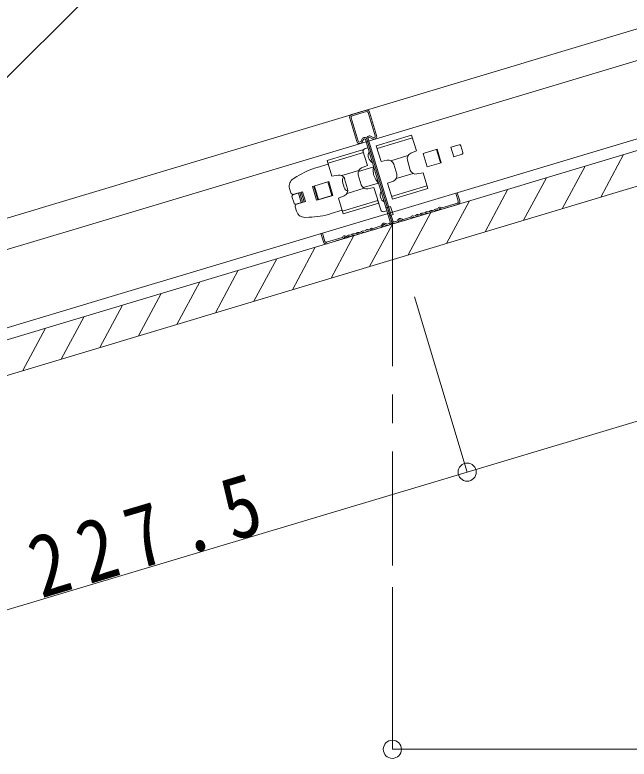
# Model space of a CAD drawing. Units: millimetres at full size, sheet at 1:10; details may follow other scales. Extents: x -2077 to 2023, y -1433 to 1417.
# Drawn here: x 1031.5 to 1247.3, y 182.6 to 444.4 of the extents above; entities that cross this region are included whole.
import ezdxf

# ---------------------------------------------------------------- set-up
doc = ezdxf.new("R2010")
doc.units = ezdxf.units.MM
doc.header["$LTSCALE"] = 10
doc.linetypes.add('CHAIN1', pattern=[8, 5, -1, 1, -1])
for name, color, linetype, lineweight in [('1-0_断面', 7, 'Continuous', 9), ('1-1_寸法', 7, 'Continuous', 9), ('1-3_ＤＨクロス', 7, 'Continuous', 9)]:
    doc.layers.add(name, color=color, linetype=linetype, lineweight=lineweight)
doc.styles.add('ＭＳ ゴシック', font='')
doc.styles.get('ＭＳ ゴシック').set_extended_font_data('MS Gothic')

msp = doc.modelspace()

# ---------------------------------------------------------------- linework, layer by layer
at = {"layer": '1-0_断面'}
for p, q in [((1829.98, 613.78), (1023.92, 371.53)), ((1833.04, 603.63), (1055.34, 369.9)), ((1870.19, 587.23), (1062.94, 344.62)), ((946.27, 305.38), (1870.19, 583.05)), ((-73.06, -13.5), (1865.42, 569.09)), ((971.24, 365.03), (1166.18, 559.96)), ((1158.47, 398.42), (1170.92, 402.16)), ((1158.77, 397.44), (1171.22, 401.18)), ((1158.47, 398.42), (1160.15, 392.84)), ((1187.62, 398.74), (1184.74, 397.88)), ((1188.24, 398.41), (1188.96, 396.01)), ((1153.69, 396.98), (1141.24, 393.24)), ((1153.98, 396), (1141.53, 392.26)), ((1155.36, 391.4), (1153.69, 396.98)), ((1154.6, 397.43), (1155.55, 397.72)), ((1174.95, 395.72), (1179.84, 397.19)), ((1176.39, 390.93), (1174.95, 395.72)), ((1179.62, 397.12), (1181.06, 392.34)), ((1179.74, 397.16), (1181.18, 392.37)), ((1179.84, 397.19), (1181.28, 392.4)), ((1184.74, 397.88), (1185.75, 394.53)), ((1188.62, 395.39), (1185.75, 394.53)), ((1142.91, 387.66), (1141.24, 393.24)), ((1160.15, 392.84), (1162.29, 393.28)), ((1163.59, 393.11), (1169.58, 394.92)), ((1169.4, 393.34), (1170.45, 389.86)), ((1237.37, 380.34), (1245.41, 395.28)), ((1137.71, 390.79), (1141.62, 391.97)), ((1152.19, 389.4), (1157.57, 391.02)), ((1155.36, 391.4), (1153.34, 390.59)), ((1164.61, 391.9), (1165.66, 388.42)), ((1181.28, 392.4), (1176.39, 390.93)), ((1223.83, 376.26), (1231.87, 391.21)), ((1129.31, 386.8), (1130.56, 387.58)), ((1142.91, 387.66), (1145.05, 388.1)), ((1152.35, 389.74), (1146.35, 387.93)), ((1152.16, 388.16), (1153.21, 384.68)), ((1165.47, 386.84), (1171.47, 388.64)), ((1141.8, 385.81), (1136.53, 384.23)), ((1141.43, 385.65), (1136.54, 384.18)), ((1142.87, 380.86), (1141.43, 385.65)), ((1143.27, 380.92), (1141.8, 385.81)), ((1146.65, 385.65), (1147.23, 383.73)), ((1147.37, 386.72), (1148.42, 383.24)), ((1153.92, 383.66), (1159.29, 385.27)), ((1162.46, 385.18), (1164.48, 385.99)), ((1162.46, 385.18), (1164.13, 379.59)), ((1210.28, 372.19), (1218.32, 387.14)), ((1128.01, 383.39), (1128.47, 381.86)), ((1136.05, 384.08), (1136.53, 384.23)), ((1137.52, 379.2), (1136.05, 384.08)), ((1136.53, 384.23), (1138, 379.34)), ((1136.54, 384.18), (1137.98, 379.39)), ((1136.76, 384.24), (1138.2, 379.45)), ((1154.23, 383.46), (1148.24, 381.66)), ((1157.67, 383.74), (1155.53, 383.29)), ((1157.67, 383.74), (1159.35, 378.15)), ((1163.84, 380.58), (1176.29, 384.32)), ((1164.13, 379.59), (1176.58, 383.34)), ((1196.74, 368.12), (1204.78, 383.07)), ((1128.86, 380.56), (1129.58, 378.17)), ((1129.2, 381.19), (1132.07, 382.05)), ((1129.47, 381.32), (1132.53, 382.24)), ((1131.11, 381.76), (1132.12, 378.41)), ((1131.59, 381.91), (1132.6, 378.55)), ((1132.07, 382.05), (1133.08, 378.7)), ((1132.53, 382.24), (1133.57, 378.79)), ((1137.98, 379.39), (1142.87, 380.86)), ((1138, 379.34), (1143.27, 380.92)), ((1145.22, 380), (1147.24, 380.8)), ((1145.22, 380), (1146.9, 374.41)), ((1130.2, 377.83), (1133.08, 378.7)), ((1130.51, 377.87), (1133.57, 378.79)), ((1138, 379.34), (1137.52, 379.2)), ((1159.05, 379.14), (1146.6, 375.4)), ((1159.35, 378.15), (1146.9, 374.41)), ((1158.96, 379.43), (1160.03, 375.89)), ((1161.91, 376.56), (1163.54, 377.05)), ((1183.2, 364.05), (1191.23, 379)), ((1130.43, 375.35), (1129.97, 376.88)), ((1142.6, 374.51), (1146.51, 375.69)), ((1161.27, 375.22), (1162.23, 375.5)), ((1169.65, 359.98), (1177.69, 374.93)), ((1133.39, 373.21), (1134.87, 373.26)), ((952.25, 338.92), (1055.34, 369.9)), ((1156.11, 355.91), (1164.15, 370.86)), ((1142.57, 351.84), (1150.6, 366.79)), ((1129.02, 347.77), (1137.06, 362.72)), ((1115.48, 343.7), (1123.52, 358.65)), ((1101.93, 339.63), (1109.97, 354.58)), ((1088.39, 335.56), (1096.43, 350.51)), ((1074.85, 331.49), (1082.89, 346.44)), ((946.27, 309.56), (1062.94, 344.62)), ((1061.3, 327.42), (1069.34, 342.37)), ((1047.76, 323.35), (1055.8, 338.3)), ((1034.22, 319.28), (1042.25, 334.23)), ((1164.15, 243.11), (1164.15, 186.07))]:
    msp.add_line(p, q, dxfattribs=at)
at = {"layer": '1-0_断面', "color": 4, "linetype": 'CHAIN1'}
msp.add_line((1164.15, 370.86), (1164.15, 250.7), dxfattribs=at)
at = {"layer": '1-0_断面'}
for points in [[(1170.92, 402.16), (1172.6, 396.58), (1170.58, 395.77)], [(1176.58, 383.34), (1174.91, 388.92), (1172.77, 388.48)], [(1162.78, 373.68), (1164.41, 374.17), (1163.54, 377.05)]]:
    msp.add_lwpolyline(points, dxfattribs=at)
for centre, radius, start, end in [((1187.76, 398.26), 0.5, 16.7275, 106.7275), ((1154.88, 396.48), 1, 106.7275, 196.7275), ((1158.57, 394.97), 2.9, 153.1247, 240.3303), ((1171.32, 393.91), 2, 111.7275, 196.7275), ((1188.48, 395.87), 0.5, 286.7275, 16.7275), ((1162.7, 391.32), 2, 16.7275, 101.7275), ((1146.34, 362.06), 30, 106.7275, 121.7275), ((1154.08, 388.73), 2, 111.7275, 196.7275), ((1163.44, 389.65), 6.03, 166.8647, 226.5903), ((1145.46, 386.14), 2, 16.7275, 101.7275), ((1163.74, 387.84), 2, 291.7275, 16.7275), ((1172.36, 390.43), 2, 196.7275, 281.7275), ((1130.89, 384.25), 3, 121.7275, 196.7275), ((1148.57, 386.22), 2, 142.5042, 196.7275), ((1149.14, 384.31), 2, 196.7275, 250.9507), ((1146.5, 382.66), 2, 291.7275, 16.7275), ((1155.12, 385.25), 2, 196.7275, 281.7275), ((1162.75, 381.09), 2.9, 153.1247, 240.3303), ((1129.24, 382.09), 0.8, 196.7275, 286.7275), ((1129.34, 380.71), 0.5, 106.7275, 196.7275), ((1130.06, 378.31), 0.5, 196.7275, 286.7275), ((1130.74, 377.11), 0.8, 106.7275, 196.7275), ((1133.3, 376.21), 3, 196.7275, 271.7275), ((1133.96, 403.24), 30, 271.7275, 286.7275), ((1160.99, 376.17), 1, 196.7275, 286.7275)]:
    msp.add_arc(centre, radius, start, end, dxfattribs=at)
at = {"layer": '1-1_寸法'}
for p, q in [((1190.43, 283.58), (1408.37, 348.84)), ((1190.43, 283.58), (1171.95, 345.3)), ((972.49, 218.32), (1190.43, 283.58)), ((1164.15, 186.07), (1382.15, 186.07))]:
    msp.add_line(p, q, dxfattribs=at)
for centre in [(1190.43, 283.58), (1164.15, 186.07)]:
    msp.add_circle(centre, 3.19, dxfattribs=at)
at = {"layer": '1-3_ＤＨクロス'}
for p, q in [((1149.81, 409.36), (1154.88, 410.89)), ((1149.95, 408.88), (1155.03, 410.41)), ((1158.13, 401.84), (1155.65, 410.07)), ((1156.13, 410.22), (1158.61, 401.98)), ((1149.14, 408.12), (1151.61, 399.88)), ((1152.09, 400.02), (1149.62, 408.26)), ((1153.02, 399.95), (1153.52, 400.88)), ((1153.45, 399.69), (1153.96, 400.64)), ((1155.18, 400.71), (1164.15, 370.86)), ((1155.65, 400.85), (1164.34, 371.96)), ((1157.17, 400.81), (1156.23, 401.32)), ((1157.39, 401.26), (1156.46, 401.76)), ((1154.7, 400.57), (1163.38, 371.67)), ((1155.47, 399.72), (1163.86, 371.82)), ((1186.94, 381.89), (1186.46, 381.74)), ((1186.46, 381.74), (1187.32, 378.87)), ((1187.8, 379.01), (1186.94, 381.89)), ((1186.99, 378.25), (1181.5, 376.6)), ((1187.13, 377.77), (1181.65, 376.12)), ((1175.53, 374.8), (1174.98, 374.64)), ((1177.16, 375.29), (1176.61, 375.13)), ((1176.76, 374.65), (1177.3, 374.81)), ((1178.78, 375.78), (1178.24, 375.62)), ((1178.38, 375.14), (1178.93, 375.3)), ((1179.87, 376.11), (1180.02, 376.15)), ((1180.01, 375.63), (1180.17, 375.67)), ((1180.14, 376.25), (1180.23, 376.42)), ((1180.67, 376.18), (1180.58, 376.01)), ((1180.94, 376.26), (1181.11, 376.17)), ((1181.18, 376.7), (1181.35, 376.61)), ((1164.96, 371.63), (1165.68, 371.84)), ((1165.93, 372.07), (1166.03, 372.29)), ((1166.49, 372.09), (1166.39, 371.87)), ((1167.07, 372.27), (1167.27, 372.13)), ((1167.55, 372.55), (1167.35, 372.69)), ((1167.88, 372.5), (1170.64, 373.33)), ((1170.79, 372.85), (1168.04, 372.03)), ((1172.27, 373.82), (1171.73, 373.66)), ((1171.87, 373.18), (1172.42, 373.34)), ((1173.9, 374.31), (1173.36, 374.15)), ((1173.5, 373.67), (1174.04, 373.83)), ((1175.13, 374.16), (1175.67, 374.32)), ((1160.12, 370.17), (1157.36, 369.34)), ((1157.51, 368.86), (1160.25, 369.69)), ((1160.38, 370.4), (1160.47, 370.62)), ((1160.93, 370.42), (1160.84, 370.2)), ((1161.52, 370.6), (1161.72, 370.47)), ((1161.99, 370.88), (1161.79, 371.02)), ((1163.05, 371.05), (1162.33, 370.83)), ((1162.47, 370.36), (1163.19, 370.57)), ((1165.82, 371.36), (1165.11, 371.15)), ((1139.05, 367.49), (1139.53, 367.64)), ((1139.92, 364.62), (1139.05, 367.49)), ((1139.53, 367.64), (1140.4, 364.76)), ((1147.83, 366.54), (1147.66, 366.63)), ((1148.14, 366.57), (1147.98, 366.52)), ((1149.22, 366.9), (1149.77, 367.06)), ((1149.37, 366.42), (1149.91, 366.58)), ((1150.85, 367.38), (1151.39, 367.55)), ((1151.54, 367.07), (1150.99, 366.91)), ((1152.48, 367.87), (1153.02, 368.04)), ((1153.17, 367.56), (1152.62, 367.4)), ((1154.11, 368.36), (1154.65, 368.53)), ((1154.25, 367.88), (1154.8, 368.05)), ((1155.73, 368.85), (1156.28, 369.02)), ((1156.42, 368.54), (1155.88, 368.37)), ((1141.02, 364.43), (1146.5, 366.08)), ((1141.16, 363.95), (1146.65, 365.6)), ((1146.71, 366.35), (1146.62, 366.18)), ((1147.15, 366.11), (1147.06, 365.94)), ((1147.43, 366.19), (1147.6, 366.1)), ((1148.28, 366.09), (1148.13, 366.04))]:
    msp.add_line(p, q, dxfattribs=at)
for centre, radius, start, end in [((1150.1, 408.4), 1, 106.7275, 196.7275), ((1150.1, 408.4), 0.5, 106.7275, 196.7275), ((1155.17, 409.93), 1, 16.7275, 106.7275), ((1155.17, 409.93), 0.5, 16.7275, 106.7275), ((1154.31, 400.45), 0.9, 16.7275, 151.7275), ((1154.31, 400.45), 0.4, 16.7275, 151.7275), ((1156.04, 400.97), 0.9, 61.7275, 196.7275), ((1156.04, 400.97), 0.4, 61.7275, 196.7275), ((1157.65, 401.69), 1, 241.7275, 16.7275), ((1157.65, 401.69), 0.5, 238.8795, 16.7275), ((1152.57, 400.17), 1, 196.7275, 331.7275), ((1152.57, 400.17), 0.5, 196.7275, 334.5754), ((1186.84, 378.72), 0.5, 286.7275, 16.7275), ((1186.84, 378.72), 1, 286.7275, 16.7275), ((1174.59, 374), 0.7, 67.785, 145.6699), ((1174.93, 374.83), 0.2, 247.785, 286.7275), ((1175.47, 374.99), 0.2, 286.7275, 325.6699), ((1176.21, 374.49), 0.7, 67.785, 145.6699), ((1175.47, 374.99), 0.7, 286.7275, 325.6699), ((1176.21, 374.49), 0.2, 69.8576, 145.6699), ((1176.55, 375.32), 0.7, 247.785, 286.7275), ((1176.55, 375.32), 0.2, 247.785, 286.7275), ((1177.1, 375.48), 0.2, 286.7275, 325.6699), ((1177.84, 374.97), 0.7, 67.785, 145.6699), ((1177.1, 375.48), 0.7, 286.7275, 325.6699), ((1177.84, 374.97), 0.2, 69.8576, 145.6699), ((1178.18, 375.81), 0.7, 247.785, 286.7275), ((1178.18, 375.81), 0.2, 247.785, 286.7275), ((1178.73, 375.97), 0.2, 286.7275, 325.6699), ((1179.47, 375.46), 0.7, 67.785, 145.6699), ((1178.73, 375.97), 0.7, 286.7275, 325.6699), ((1179.47, 375.46), 0.2, 67.785, 143.5974), ((1179.81, 376.3), 0.7, 247.785, 286.7275), ((1179.81, 376.3), 0.2, 247.785, 286.7275), ((1179.97, 376.34), 0.2, 286.7275, 331.7275), ((1179.97, 376.34), 0.7, 286.7275, 331.7275), ((1180.85, 376.09), 0.7, 61.7275, 151.7275), ((1180.85, 376.09), 0.2, 61.7275, 151.7275), ((1181.45, 376.79), 0.7, 241.7275, 286.7275), ((1181.45, 376.79), 0.2, 241.7275, 286.7275), ((1162.9, 371.53), 1, 286.7275, 16.7275), ((1164.82, 372.1), 1, 196.7275, 286.7275), ((1164.82, 372.1), 0.5, 196.7275, 286.7275), ((1165.56, 372.22), 0.4, 286.7275, 336.7275), ((1165.56, 372.22), 0.9, 286.7275, 336.7275), ((1166.85, 371.93), 0.9, 56.7275, 156.7275), ((1166.85, 371.93), 0.4, 56.7275, 156.7275), ((1167.77, 372.89), 0.9, 236.7275, 286.7275), ((1167.77, 372.89), 0.4, 236.7275, 286.7275), ((1170.59, 373.52), 0.2, 286.7275, 325.6699), ((1171.33, 373.02), 0.7, 67.785, 145.6699), ((1170.59, 373.52), 0.7, 286.7275, 325.6699), ((1171.33, 373.02), 0.2, 69.8576, 145.6699), ((1171.67, 373.85), 0.7, 247.785, 286.7275), ((1171.67, 373.85), 0.2, 247.785, 286.7275), ((1172.21, 374.01), 0.2, 286.7275, 325.6699), ((1172.96, 373.51), 0.7, 67.785, 145.6699), ((1172.21, 374.01), 0.7, 286.7275, 325.6699), ((1172.96, 373.51), 0.2, 69.8576, 145.6699), ((1173.3, 374.34), 0.7, 247.785, 286.7275), ((1173.3, 374.34), 0.2, 247.785, 286.7275), ((1173.84, 374.5), 0.2, 286.7275, 325.6699), ((1173.84, 374.5), 0.7, 286.7275, 325.6699), ((1174.59, 374), 0.2, 69.8576, 145.6699), ((1174.93, 374.83), 0.7, 247.785, 286.7275), ((1156.96, 368.7), 0.7, 67.785, 145.6699), ((1157.31, 369.53), 0.2, 247.785, 286.7275), ((1160.01, 370.55), 0.4, 286.7275, 336.7275), ((1160.01, 370.55), 0.9, 286.7275, 336.7275), ((1161.3, 370.26), 0.9, 56.7275, 156.7275), ((1161.3, 370.26), 0.4, 56.7275, 156.7275), ((1162.21, 371.22), 0.9, 236.7275, 286.7275), ((1162.21, 371.22), 0.4, 236.7275, 286.7275), ((1162.9, 371.53), 0.5, 286.7275, 16.7275), ((1147.33, 366.01), 0.7, 61.7275, 151.7275), ((1148.08, 366.76), 0.2, 286.7275, 325.6699), ((1148.82, 366.25), 0.7, 67.785, 145.6699), ((1149.16, 367.09), 0.2, 247.785, 286.7275), ((1149.71, 367.25), 0.2, 286.7275, 325.6699), ((1150.45, 366.74), 0.7, 67.785, 145.6699), ((1149.71, 367.25), 0.7, 286.7275, 325.6699), ((1150.45, 366.74), 0.2, 67.785, 143.5974), ((1150.79, 367.58), 0.7, 247.785, 286.7275), ((1150.79, 367.58), 0.2, 247.785, 286.7275), ((1151.34, 367.74), 0.2, 286.7275, 325.6699), ((1152.08, 367.23), 0.7, 67.785, 145.6699), ((1151.34, 367.74), 0.7, 286.7275, 325.6699), ((1152.08, 367.23), 0.2, 67.785, 143.5974), ((1152.42, 368.07), 0.7, 247.785, 286.7275), ((1152.42, 368.07), 0.2, 247.785, 286.7275), ((1152.97, 368.23), 0.2, 286.7275, 325.6699), ((1153.71, 367.72), 0.7, 67.785, 145.6699), ((1152.97, 368.23), 0.7, 286.7275, 325.6699), ((1153.71, 367.72), 0.2, 67.785, 143.5974), ((1154.05, 368.55), 0.7, 247.785, 286.7275), ((1154.05, 368.55), 0.2, 247.785, 286.7275), ((1154.59, 368.72), 0.2, 286.7275, 325.6699), ((1155.34, 368.21), 0.7, 67.785, 145.6699), ((1154.59, 368.72), 0.7, 286.7275, 325.6699), ((1155.34, 368.21), 0.2, 67.785, 143.5974), ((1155.68, 369.04), 0.7, 247.785, 286.7275), ((1155.68, 369.04), 0.2, 247.785, 286.7275), ((1156.22, 369.21), 0.2, 286.7275, 325.6699), ((1156.22, 369.21), 0.7, 286.7275, 325.6699), ((1156.96, 368.7), 0.2, 67.785, 143.5974), ((1157.31, 369.53), 0.7, 247.785, 286.7275), ((1140.88, 364.91), 1, 196.7275, 286.7275), ((1140.88, 364.91), 0.5, 196.7275, 286.7275), ((1146.45, 366.27), 0.2, 286.7275, 331.7275), ((1146.45, 366.27), 0.7, 286.7275, 331.7275), ((1147.33, 366.01), 0.2, 61.7275, 151.7275), ((1147.93, 366.71), 0.7, 241.7275, 286.7275), ((1147.93, 366.71), 0.2, 241.7275, 286.7275), ((1148.08, 366.76), 0.7, 286.7275, 325.6699), ((1148.82, 366.25), 0.2, 69.8576, 145.6699), ((1149.16, 367.09), 0.7, 247.785, 286.7275)]:
    msp.add_arc(centre, radius, start, end, dxfattribs=at)

# ---------------------------------------------------------------- texts
at = {"layer": '1-1_寸法', "insert": (1040.75, 238.76), "char_height": 21.99, "attachment_point": 7, "rotation": 16.669, "style": 'ＭＳ ゴシック'}
msp.add_mtext('\\T1.38;\\W0.85;227.5', dxfattribs=at)

doc.saveas('drawing.dxf')
